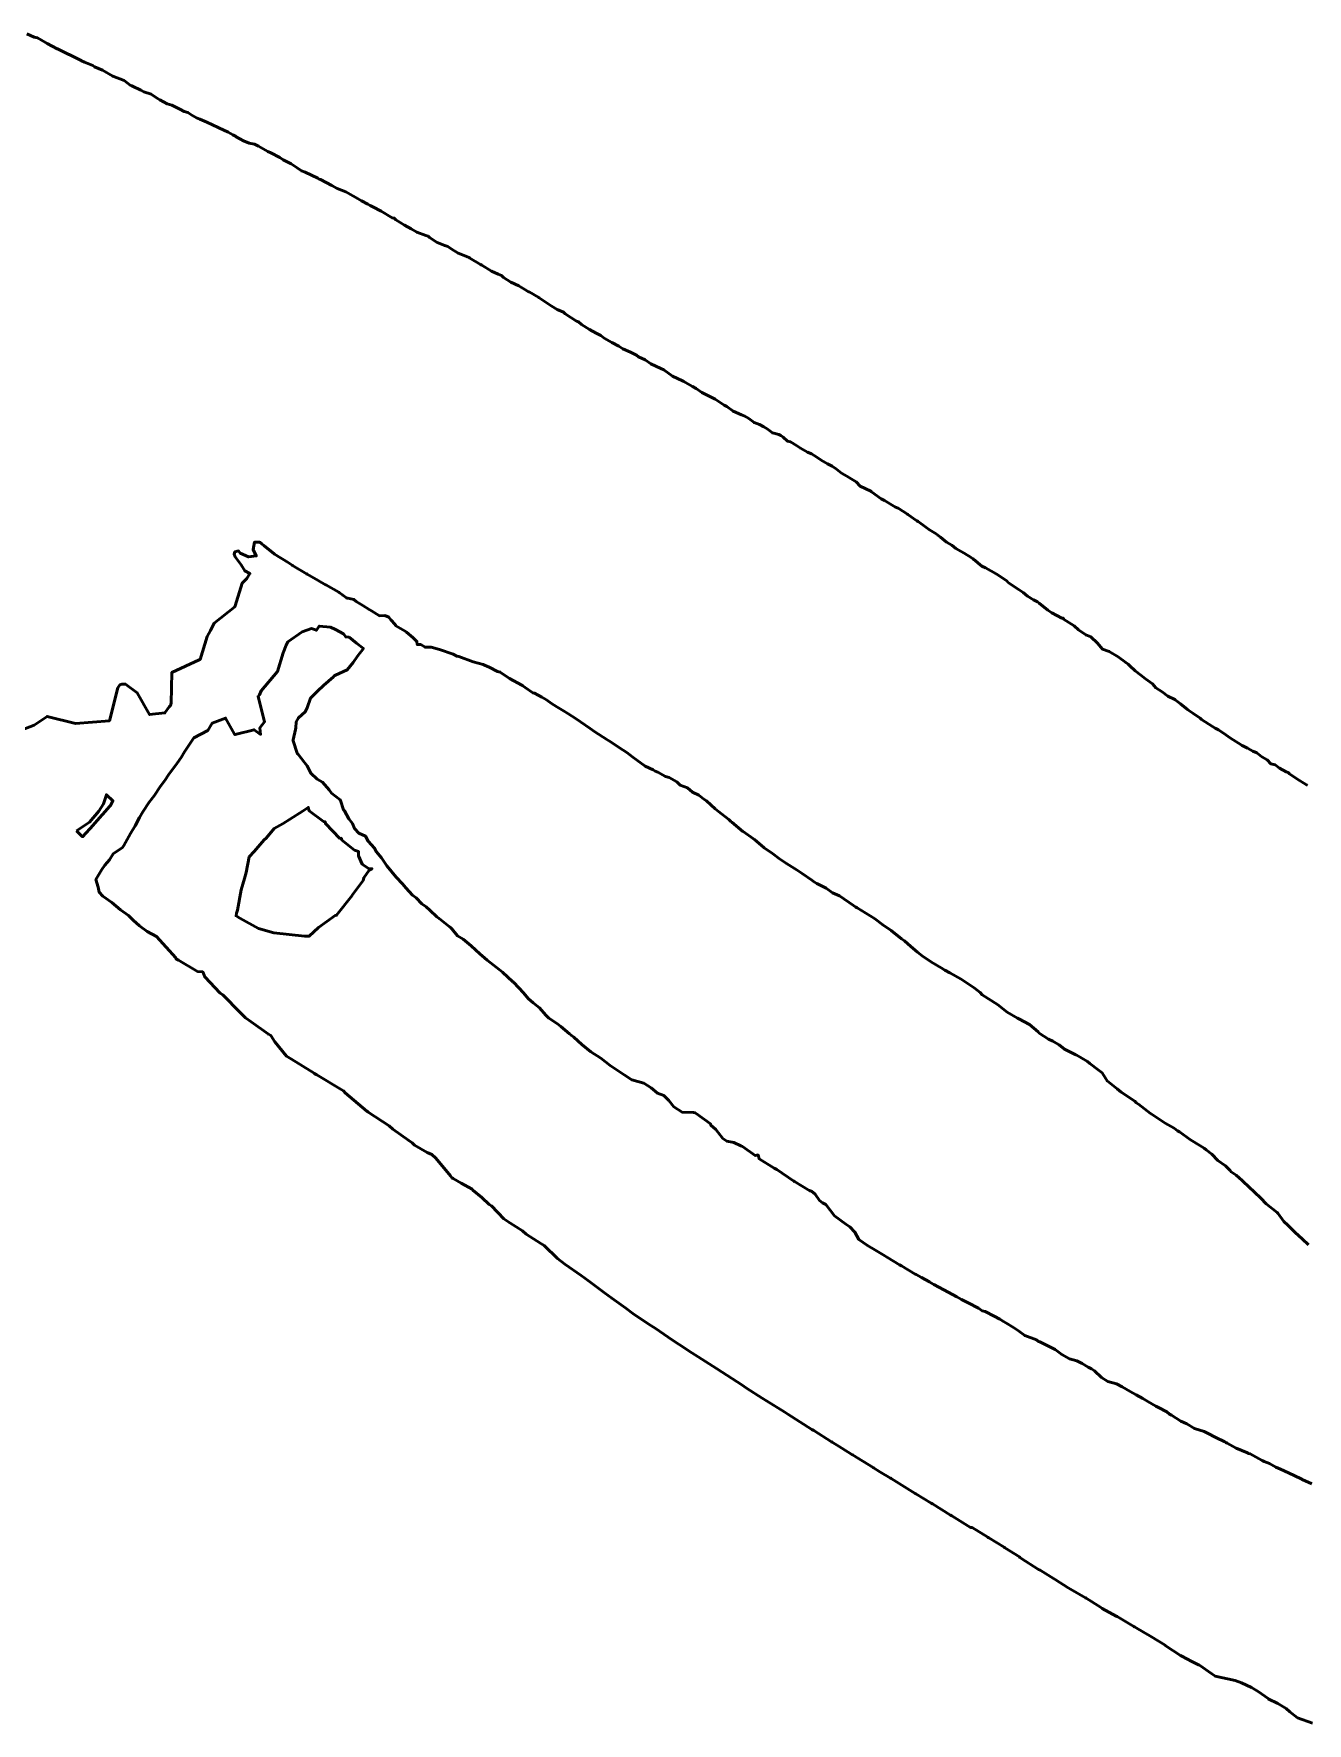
# Model space of a CAD drawing. Extents: x 64423 to 71245, y 9511 to 12464.
# Drawn here: x 68519 to 69029, y 10701 to 11378 of the extents above; entities that cross this region are included whole.
import ezdxf

# ---------------------------------------------------------------- set-up
doc = ezdxf.new("R2010")
doc.units = 0
doc.header["$MEASUREMENT"] = 0
doc.layers.add('contour', color=7, linetype='CONTINUOUS', lineweight=50, true_color=0x0000d1)

msp = doc.modelspace()

# ---------------------------------------------------------------- linework, layer by layer
at = {"layer": 'contour'}
for points in [[(68515.874646, 11377.643119, 0), (68518.784941, 11376.265259, 0), (68520.217343, 11375.981868, 0), (68523.336412, 11374.218983, 0), (68524.02916, 11373.734535, 0), (68528.01008, 11371.655851, 0), (68528.180313, 11371.626504, 0), (68532.754688, 11369.375823, 0), (68532.768247, 11369.369404, 0), (68532.935334, 11369.281657, 0), (68537.655093, 11366.947475, 0), (68537.851764, 11366.830276, 0), (68538.951301, 11366.323145, 0), (68542.298092, 11365.002451, 0), (68543.048766, 11364.375219, 0), (68546.197993, 11363.036426, 0), (68550.304568, 11360.649832, 0), (68550.326536, 11360.64946, 0), (68550.349213, 11360.63268, 0), (68554.885144, 11358.941274, 0), (68557.374776, 11357.10205, 0), (68557.944468, 11356.7599, 0), (68558.19056, 11356.69155, 0), (68561.618932, 11355.062437, 0), (68562.777048, 11354.395932, 0), (68565.759183, 11353.439447, 0), (68568.286721, 11351.677666, 0), (68569.174714, 11351.166977, 0), (68572.107268, 11349.636735, 0), (68573.969601, 11349.062976, 0), (68576.359486, 11347.893706, 0), (68577.209945, 11347.393497, 0), (68578.975143, 11346.532025, 0), (68580.444029, 11346.123807, 0), (68582.066118, 11345.048882, 0), (68583.837316, 11344.016969, 0), (68585.198967, 11343.420297, 0), (68588.085221, 11342.257465, 0), (68592.536552, 11340.078776, 0), (68592.753361, 11340.071211, 0), (68592.913416, 11339.90802, 0), (68596.556917, 11338.200664, 0), (68598.405654, 11337.184324, 0), (68599.520402, 11336.614598, 0), (68599.828955, 11336.413956, 0), (68602.717976, 11334.778428, 0), (68605.054264, 11333.805252, 0), (68607.130793, 11333.476453, 0), (68608.744855, 11332.59236, 0), (68612.448953, 11330.524857, 0), (68613.701617, 11329.877999, 0), (68617.262347, 11328.125755, 0), (68618.563354, 11327.177337, 0), (68621.772764, 11325.479261, 0), (68624.222694, 11323.875121, 0), (68625.967213, 11322.669618, 0), (68627.381394, 11322.147173, 0), (68632.572126, 11319.761, 0), (68633.027527, 11319.44112, 0), (68633.60662, 11319.273575, 0), (68638.175581, 11316.796832, 0), (68640.312106, 11315.658659, 0), (68643.71725, 11314.312367, 0), (68646.545247, 11312.748569, 0), (68647.691015, 11311.98691, 0), (68649.970717, 11310.722627, 0), (68652.597743, 11309.429527, 0), (68653.474085, 11308.832262, 0), (68654.620567, 11308.287217, 0), (68657.881071, 11306.562349, 0), (68662.307186, 11303.93025, 0), (68663.15671, 11303.798031, 0), (68663.804773, 11303.058854, 0), (68667.262815, 11300.966563, 0), (68669.879302, 11299.534198, 0), (68672.173327, 11298.121849, 0), (68675.802085, 11296.839406, 0), (68676.734162, 11296.57437, 0), (68677.337373, 11296.05851, 0), (68680.384595, 11294.001812, 0), (68683.400287, 11292.767846, 0), (68684.596618, 11292.44461, 0), (68685.940526, 11291.519908, 0), (68688.72354, 11289.693396, 0), (68692.461591, 11288.226919, 0), (68693.156493, 11287.979142, 0), (68693.416097, 11287.704324, 0), (68697.774488, 11285.130774, 0), (68697.918333, 11285.118649, 0), (68698.189292, 11284.901132, 0), (68702.119123, 11282.521964, 0), (68704.818915, 11281.263286, 0), (68706.149826, 11280.725534, 0), (68706.957865, 11279.954971, 0), (68709.804576, 11278.183386, 0), (68713.009699, 11276.686224, 0), (68713.467938, 11276.394166, 0), (68715.510907, 11275.195899, 0), (68716.936267, 11274.308168, 0), (68717.193786, 11274.214717, 0), (68721.065715, 11271.907495, 0), (68721.28633, 11271.795746, 0), (68722.060863, 11271.267086, 0), (68725.272533, 11269.152352, 0), (68726.001787, 11268.691678, 0), (68728.464803, 11267.200248, 0), (68730.985998, 11266.096126, 0), (68731.626178, 11265.362696, 0), (68736.192504, 11262.449333, 0), (68736.984252, 11262.271401, 0), (68738.139446, 11261.200612, 0), (68741.356742, 11259.153051, 0), (68744.055032, 11257.628324, 0), (68745.941562, 11256.734452, 0), (68747.303313, 11255.696578, 0), (68750.403055, 11253.913264, 0), (68753.167361, 11252.537257, 0), (68754.695167, 11251.459496, 0), (68757.848977, 11250.006881, 0), (68760.219796, 11248.861264, 0), (68760.972074, 11248.166521, 0), (68763.694225, 11246.972608, 0), (68766.020221, 11245.407834, 0), (68769.967806, 11243.502038, 0), (68771.209943, 11242.998671, 0), (68774.706143, 11240.502038, 0), (68778.701478, 11238.630851, 0), (68779.214287, 11238.346184, 0), (68779.88153, 11237.978961, 0), (68782.648884, 11236.24617, 0), (68784.190432, 11235.497717, 0), (68786.448683, 11233.954283, 0), (68791.259336, 11231.560719, 0), (68791.547431, 11231.334402, 0), (68791.759924, 11231.238892, 0), (68795.393428, 11228.861788, 0), (68796.470544, 11228.295955, 0), (68798.923429, 11226.423098, 0), (68802.322719, 11224.940313, 0), (68803.597141, 11224.463752, 0), (68805.247748, 11223.445861, 0), (68807.319753, 11221.83452, 0), (68809.453002, 11221.127668, 0), (68811.284709, 11220.204072, 0), (68812.547576, 11219.305839, 0), (68814.716734, 11217.730419, 0), (68817.291172, 11217.02809, 0), (68818.069706, 11216.701795, 0), (68819.048143, 11216.000926, 0), (68820.714521, 11214.422181, 0), (68821.930321, 11214.16702, 0), (68824.380299, 11212.659194, 0), (68825.904453, 11211.586775, 0), (68828.781967, 11209.937265, 0), (68830.381406, 11209.363018, 0), (68832.545235, 11208.05496, 0), (68834.23101, 11206.815478, 0), (68836.791968, 11205.330927, 0), (68838.57845, 11204.348178, 0), (68840.395878, 11203.167458, 0), (68842.369836, 11201.633886, 0), (68844.576924, 11200.337095, 0), (68846.293525, 11199.359756, 0), (68848.2714, 11198.08669, 0), (68849.863761, 11196.413577, 0), (68854.109698, 11194.314748, 0), (68854.434092, 11194.073671, 0), (68858.261807, 11191.363208, 0), (68859.606655, 11190.619391, 0), (68863.971526, 11187.910574, 0), (68865.03173, 11187.527236, 0), (68868.887054, 11185.177745, 0), (68869.024421, 11185.083735, 0), (68872.605112, 11182.540836, 0), (68873.09173, 11182.245924, 0), (68876.218554, 11179.888246, 0), (68877.607884, 11178.848641, 0), (68880.365691, 11177.242945, 0), (68880.957911, 11176.711007, 0), (68882.068186, 11175.930966, 0), (68884.454944, 11173.998293, 0), (68886.542589, 11172.676271, 0), (68888.185925, 11171.427996, 0), (68890.370273, 11170.224094, 0), (68891.488597, 11169.492634, 0), (68894.314341, 11167.738499, 0), (68895.024665, 11167.245024, 0), (68895.218942, 11167.109268, 0), (68898.567793, 11164.315619, 0), (68900.076141, 11163.675234, 0), (68904.312151, 11161.234474, 0), (68904.782467, 11161.035008, 0), (68908.687733, 11158.401699, 0), (68909.07499, 11157.910776, 0), (68909.68838, 11157.436575, 0), (68913.584788, 11154.793364, 0), (68915.198706, 11153.706815, 0), (68916.903132, 11152.284747, 0), (68919.365813, 11150.842054, 0), (68920.977359, 11149.992105, 0), (68921.570847, 11149.462661, 0), (68925.131649, 11146.662528, 0), (68926.623173, 11145.58588, 0), (68930.726815, 11143.497727, 0), (68931.294122, 11143.44604, 0), (68931.408081, 11143.075864, 0), (68935.596986, 11140.423036, 0), (68937.323917, 11138.792976, 0), (68940.294971, 11136.773575, 0), (68942.321392, 11135.977789, 0), (68944.961347, 11133.523682, 0), (68947.032503, 11131.115276, 0), (68949.703773, 11130.153884, 0), (68953.270458, 11127.975611, 0), (68956.316311, 11125.670776, 0), (68957.259696, 11125.058674, 0), (68957.875674, 11124.329759, 0), (68960.099141, 11122.351256, 0), (68962.293335, 11120.653204, 0), (68964.222889, 11119.116566, 0), (68966.968344, 11117.193267, 0), (68968.320251, 11115.589049, 0), (68970.872334, 11113.948497, 0), (68973.189227, 11112.270713, 0), (68975.913111, 11110.941484, 0), (68976.079567, 11110.774743, 0), (68978.19047, 11109.18549, 0), (68980.979118, 11106.868993, 0), (68981.539097, 11106.478045, 0), (68983.123873, 11105.451525, 0), (68986.102949, 11103.466232, 0), (68986.683247, 11102.878506, 0), (68991.036592, 11100.025479, 0), (68992.079678, 11099.433071, 0), (68993.502578, 11098.688197, 0), (68996.350013, 11096.786116, 0), (68998.293633, 11095.416138, 0), (69001.502217, 11093.409941, 0), (69002.933587, 11092.394567, 0), (69005.059404, 11091.363455, 0), (69007.222792, 11090.176935, 0), (69008.778261, 11089.485823, 0), (69010.885959, 11087.955207, 0), (69012.950362, 11086.720816, 0), (69014.427107, 11085.123083, 0), (69016.118659, 11084.734124, 0), (69017.972119, 11083.417792, 0), (69020.642534, 11081.970282, 0), (69021.380056, 11081.674149, 0), (69021.956257, 11081.062034, 0), (69024.892179, 11079.040011, 0), (69028.755329, 11076.725489, 0), (69029.126918, 11076.376195, 0)], [(68510.150828, 11097.277487, 0), (68518.871111, 11100.646192, 0), (68524.01448, 11104.131444, 0), (68535.397213, 11101.302357, 0), (68548.974179, 11102.368018, 0), (68552.408816, 11115.631473, 0), (68553.168748, 11116.710232, 0), (68553.934046, 11116.998279, 0), (68555.415992, 11117.096438, 0), (68560.140842, 11113.615955, 0), (68565.110688, 11104.844107, 0), (68571.251449, 11105.53866, 0), (68572.923671, 11107.972105, 0), (68573.467515, 11108.430179, 0), (68573.696099, 11109.483728, 0), (68573.958545, 11121.697549, 0), (68585.025033, 11126.805754, 0), (68585.328408, 11126.933009, 0), (68588.192758, 11136.19222, 0), (68589.4524, 11138.58439, 0), (68590.959298, 11141.414461, 0), (68599.240972, 11148.00999, 0), (68599.44367, 11148.375922, 0), (68602.226329, 11157.522095, 0), (68604.069578, 11159.313879, 0), (68605.307717, 11161.320796, 0), (68603.258634, 11162.400846, 0), (68601.752787, 11164.824687, 0), (68599.442357, 11168.041331, 0), (68598.929092, 11169.138995, 0), (68599.256259, 11170.034555, 0), (68600.769047, 11170.421448, 0), (68601.454562, 11169.565589, 0), (68604.771238, 11168.006225, 0), (68607.857565, 11168.423354, 0), (68606.593171, 11171.058494, 0), (68607.126604, 11173.887335, 0), (68609.287964, 11173.873361, 0), (68610.255969, 11173.092328, 0), (68610.819965, 11172.59516, 0), (68615.072082, 11169.222516, 0), (68615.16703, 11169.189552, 0), (68620.645052, 11165.77496, 0), (68622.300508, 11164.687606, 0), (68622.432886, 11164.586754, 0), (68628.041479, 11161.210177, 0), (68628.236216, 11161.053531, 0), (68632.713583, 11158.532171, 0), (68635.554099, 11156.89515, 0), (68635.614013, 11156.897421, 0), (68635.695019, 11156.860554, 0), (68640.892091, 11153.836365, 0), (68641.097837, 11153.70484, 0), (68642.539492, 11152.640049, 0), (68644.071364, 11151.591877, 0), (68644.136073, 11151.53423, 0), (68644.520001, 11151.451098, 0), (68646.978619, 11150.98408, 0), (68647.896371, 11150.15154, 0), (68650.492118, 11148.554227, 0), (68653.066594, 11146.930237, 0), (68654.000836, 11146.479414, 0), (68657.233476, 11144.475252, 0), (68659.42656, 11144.521842, 0), (68660.967147, 11143.823789, 0), (68661.755764, 11142.874216, 0), (68663.481257, 11140.979172, 0), (68663.823134, 11140.410715, 0), (68667.469727, 11138.222191, 0), (68668.101553, 11137.897814, 0), (68670.619287, 11135.791618, 0), (68672.215478, 11134.197359, 0), (68672.334287, 11132.867302, 0), (68673.735588, 11132.903176, 0), (68675.483163, 11131.841653, 0), (68677.969899, 11131.839369, 0), (68681.306524, 11130.954577, 0), (68686.792175, 11129.039498, 0), (68688.162464, 11128.306112, 0), (68688.981183, 11128.062017, 0), (68694.79202, 11126.013735, 0), (68698.795242, 11124.916275, 0), (68699.276925, 11124.696307, 0), (68701.247626, 11123.894836, 0), (68704.480502, 11122.053898, 0), (68705.608699, 11121.850303, 0), (68709.368737, 11119.259239, 0), (68714.248187, 11116.664531, 0), (68714.537916, 11116.446299, 0), (68714.634284, 11116.375007, 0), (68715.628633, 11115.736612, 0), (68718.699991, 11113.607604, 0), (68719.410161, 11113.37455, 0), (68722.274221, 11111.771206, 0), (68724.197827, 11110.697529, 0), (68726.117804, 11109.32361, 0), (68728.243016, 11107.905832, 0), (68730.913064, 11106.340717, 0), (68732.704178, 11105.276319, 0), (68736.020156, 11103.163275, 0), (68737.810047, 11101.987488, 0), (68741.611605, 11099.274376, 0), (68743.591962, 11097.919297, 0), (68748.317608, 11094.911915, 0), (68748.723119, 11094.647769, 0), (68749.736458, 11094.052785, 0), (68753.39766, 11091.564487, 0), (68756.290857, 11089.71016, 0), (68758.782452, 11087.813468, 0), (68760.290207, 11086.675805, 0), (68763.700689, 11084.21909, 0), (68766.962657, 11082.694279, 0), (68767.739202, 11082.170191, 0), (68768.817655, 11081.743182, 0), (68771.826788, 11079.992729, 0), (68773.301625, 11079.599906, 0), (68776.334272, 11077.878181, 0), (68777.728909, 11076.613542, 0), (68780.600969, 11075.43385, 0), (68782.604228, 11073.805979, 0), (68785.160617, 11072.569239, 0), (68787.253806, 11071.007175, 0), (68788.331667, 11070.272601, 0), (68791.738206, 11067.142519, 0), (68793.102339, 11066.073887, 0), (68797.275867, 11062.770116, 0), (68798.090145, 11062.004599, 0), (68798.491662, 11061.683286, 0), (68802.830432, 11058.03585, 0), (68802.946569, 11057.992513, 0), (68807.100517, 11055.046492, 0), (68807.518702, 11054.753713, 0), (68807.526791, 11054.743807, 0), (68811.256109, 11051.557393, 0), (68811.362702, 11051.503646, 0), (68814.778276, 11049.208424, 0), (68817.591841, 11047.111833, 0), (68820.288155, 11045.16819, 0), (68824.588393, 11042.456999, 0), (68826.642148, 11041.208047, 0), (68830.443921, 11038.53829, 0), (68831.581733, 11037.747806, 0), (68832.497237, 11037.227422, 0), (68836.20782, 11035.22918, 0), (68838.82234, 11033.400494, 0), (68841.584891, 11032.262523, 0), (68847.194284, 11028.305679, 0), (68848.094007, 11027.653975, 0), (68848.629583, 11027.401513, 0), (68855.606729, 11023.082352, 0), (68858.884258, 11020.539714, 0), (68862.238279, 11018.312598, 0), (68866.389191, 11014.956111, 0), (68867.689756, 11014.135142, 0), (68870.190317, 11011.906827, 0), (68872.796634, 11009.679285, 0), (68874.682939, 11008.208774, 0), (68878.467494, 11005.689354, 0), (68882.275057, 11003.371445, 0), (68883.7885, 11002.477104, 0), (68885.744455, 11001.317628, 0), (68890.402592, 10998.821128, 0), (68895.552305, 10995.311758, 0), (68898.005579, 10993.45186, 0), (68898.766133, 10992.516714, 0), (68904.875769, 10988.735689, 0), (68904.92948, 10988.698964, 0), (68908.808365, 10985.66535, 0), (68912.901732, 10983.257748, 0), (68913.230039, 10983.006768, 0), (68913.481472, 10982.876608, 0), (68917.773217, 10980.613305, 0), (68921.166142, 10977.679977, 0), (68921.532849, 10977.239092, 0), (68921.644292, 10977.164335, 0), (68925.31022, 10974.738145, 0), (68927.019438, 10974.002506, 0), (68928.458105, 10973.140927, 0), (68929.574785, 10972.543321, 0), (68931.811662, 10970.719643, 0), (68935.99957, 10968.680587, 0), (68936.207285, 10968.51895, 0), (68936.363273, 10968.445622, 0), (68941.0117, 10965.888, 0), (68941.964055, 10965.04387, 0), (68945.184911, 10962.547057, 0), (68946.816931, 10961.360129, 0), (68948.825327, 10958.055498, 0), (68952.898742, 10954.89653, 0), (68954.49981, 10953.521199, 0), (68959.868459, 10949.938515, 0), (68960.270601, 10949.56222, 0), (68960.460624, 10949.335282, 0), (68961.459245, 10948.791281, 0), (68966.182862, 10945.049073, 0), (68966.908723, 10944.575463, 0), (68971.246876, 10941.636029, 0), (68972.123471, 10941.15084, 0), (68975.733516, 10939.164585, 0), (68976.967245, 10938.058324, 0), (68977.83285, 10937.611853, 0), (68982.253702, 10934.494829, 0), (68986.040283, 10932.147856, 0), (68987.70147, 10931.141022, 0), (68988.540333, 10930.48025, 0), (68990.750288, 10928.729915, 0), (68993.249941, 10926.228183, 0), (68996.271556, 10923.99865, 0), (68998.156043, 10922.153242, 0), (68998.486029, 10921.56918, 0), (69000.60844, 10920.294661, 0), (69002.9893, 10918.131206, 0), (69006.034722, 10915.204501, 0), (69007.451816, 10913.883117, 0), (69010.87973, 10910.690718, 0), (69012.195417, 10909.200315, 0), (69012.585128, 10908.785381, 0), (69016.985904, 10905.319618, 0), (69017.217442, 10905.118706, 0), (69019.672848, 10901.791723, 0), (69021.300926, 10900.287224, 0), (69024.170953, 10897.287925, 0), (69027.006555, 10894.757112, 0), (69029.490012, 10892.349798, 0)], [(68714.523753, 10898.020284, 0), (68709.414951, 10901.17561, 0), (68707.046502, 10902.851798, 0), (68702.098407, 10907.9934, 0), (68701.233052, 10908.490598, 0), (68698.235563, 10911.353673, 0), (68694.683637, 10914.225788, 0), (68694.384875, 10914.648628, 0), (68689.932809, 10917.125496, 0), (68686.72442, 10918.928608, 0), (68686.183973, 10919.286538, 0), (68685.723045, 10920.042632, 0), (68679.831647, 10927.160504, 0), (68678.202067, 10928.536344, 0), (68676.387155, 10929.416283, 0), (68671.204954, 10932.318986, 0), (68670.346431, 10933.220972, 0), (68668.950526, 10934.153521, 0), (68662.614563, 10938.747329, 0), (68661.150036, 10940.080432, 0), (68652.708749, 10945.558902, 0), (68652.470342, 10945.776502, 0), (68652.219892, 10945.919428, 0), (68643.489437, 10953.222204, 0), (68642.812986, 10954.146737, 0), (68641.821154, 10954.658125, 0), (68632.179267, 10960.509714, 0), (68631.274062, 10960.907236, 0), (68631.02071, 10961.17681, 0), (68621.906658, 10966.827462, 0), (68619.930597, 10968.027465, 0), (68615.32424, 10973.751416, 0), (68613.680397, 10976.31639, 0), (68612.750207, 10976.748095, 0), (68605.745914, 10981.745048, 0), (68603.513903, 10983.343262, 0), (68603.228341, 10983.563499, 0), (68601.338023, 10985.444451, 0), (68594.502702, 10992.544828, 0), (68593.378242, 10993.214574, 0), (68587.22325, 10999.718352, 0), (68586.395238, 11001.746514, 0), (68584.355258, 11001.95091, 0), (68576.739028, 11006.427506, 0), (68575.887551, 11006.836941, 0), (68575.659486, 11007.088468, 0), (68575.65112, 11007.310297, 0), (68567.825801, 11015.897644, 0), (68564.160528, 11017.871254, 0), (68561.062834, 11020.20124, 0), (68558.518238, 11022.527675, 0), (68556.692416, 11024.393414, 0), (68553.381856, 11026.600409, 0), (68549.948657, 11029.561801, 0), (68546.415929, 11032.134767, 0), (68544.9404, 11033.669662, 0), (68544.523264, 11035.716716, 0), (68543.566532, 11038.754146, 0), (68546.013046, 11042.777842, 0), (68547.19607, 11044.513144, 0), (68549.017624, 11046.656515, 0), (68550.519703, 11049.031626, 0), (68554.178624, 11051.5487, 0), (68554.761871, 11052.365874, 0), (68557.408707, 11057.187721, 0), (68559.258742, 11060.21785, 0), (68561.016032, 11063.61481, 0), (68562.351612, 11065.855896, 0), (68564.887176, 11069.729851, 0), (68566.87617, 11072.260367, 0), (68569.426083, 11076.157366, 0), (68571.162556, 11078.495213, 0), (68572.676857, 11080.749173, 0), (68576.181349, 11085.362157, 0), (68577.730254, 11087.666513, 0), (68579.048036, 11089.896685, 0), (68582.873638, 11095.516934, 0), (68588.429195, 11098.412582, 0), (68590.175433, 11101.366233, 0), (68595.526585, 11103.417664, 0), (68599.170943, 11097.000377, 0), (68599.413111, 11096.810829, 0), (68606.989625, 11098.802041, 0), (68609.562029, 11096.880261, 0), (68609.32481, 11099.511855, 0), (68611.155521, 11101.979821, 0), (68608.583259, 11112.137661, 0), (68609.105969, 11112.817207, 0), (68609.788028, 11114.426904, 0), (68616.313299, 11122.09784, 0), (68618.645392, 11129.533198, 0), (68619.847508, 11132.621611, 0), (68620.448846, 11133.955444, 0), (68626.289757, 11138.031476, 0), (68629.976378, 11139.318398, 0), (68631.984774, 11138.613853, 0), (68633.087783, 11140.327855, 0), (68637.627023, 11139.865985, 0), (68639.612115, 11138.927096, 0), (68642.76657, 11137.194665, 0), (68643.72655, 11135.946497, 0), (68645.01688, 11135.820211, 0), (68648.029981, 11133.406308, 0), (68650.788976, 11131.349553, 0), (68648.43904, 11128.301373, 0), (68646.735959, 11125.765317, 0), (68644.27527, 11122.748141, 0), (68639.585032, 11120.584252, 0), (68639.116957, 11120.398085, 0), (68638.796771, 11120.006352, 0), (68634.855271, 11116.463549, 0), (68632.438147, 11114.246535, 0), (68629.578736, 11111.390417, 0), (68628.266753, 11107.526281, 0), (68627.382451, 11105.934414, 0), (68624.753459, 11103.555825, 0), (68623.896653, 11101.947371, 0), (68623.687266, 11099.528644, 0), (68623.595589, 11098.814262, 0), (68622.689377, 11094.677136, 0), (68622.505121, 11094.574413, 0), (68622.596998, 11094.391014, 0), (68622.626301, 11094.357429, 0), (68624.30507, 11089.333714, 0), (68624.279525, 11089.20184, 0), (68624.452866, 11089.162445, 0), (68627.152694, 11085.651977, 0), (68628.204028, 11084.360804, 0), (68629.69813, 11081.411027, 0), (68632.220247, 11078.9099, 0), (68634.419371, 11077.810134, 0), (68637.036858, 11074.714233, 0), (68638.026755, 11073.328375, 0), (68641.481677, 11070.699269, 0), (68641.653587, 11070.464205, 0), (68642.866178, 11066.618736, 0), (68643.171658, 11066.324282, 0), (68644.959082, 11063.079814, 0), (68646.349698, 11061.208447, 0), (68647.196229, 11059.214444, 0), (68648.934608, 11057.350191, 0), (68651.561044, 11056.158059, 0), (68652.725954, 11054.127058, 0), (68655.274445, 11051.383297, 0), (68655.881871, 11050.036819, 0), (68657.988301, 11047.446454, 0), (68659.63158, 11044.999801, 0), (68660.221549, 11044.187863, 0), (68663.924599, 11039.749248, 0), (68666.436103, 11037.070409, 0), (68667.802565, 11035.43118, 0), (68670.449903, 11032.44045, 0), (68671.891166, 11031.480011, 0), (68674.266537, 11028.968992, 0), (68675.924998, 11027.873928, 0), (68677.427405, 11026.531061, 0), (68680.250702, 11023.83338, 0), (68681.07974, 11023.128154, 0), (68685.208745, 11019.957905, 0), (68685.631754, 11019.576018, 0), (68686.220829, 11019.039625, 0), (68688.483764, 11016.157248, 0), (68690.759924, 11014.81289, 0), (68693.924825, 11012.177164, 0), (68697.420025, 11008.979772, 0), (68699.295261, 11007.361187, 0), (68700.372698, 11006.502237, 0), (68705.181498, 11002.767582, 0), (68705.876667, 11002.224581, 0), (68706.485477, 11001.685023, 0), (68710.711921, 10997.77688, 0), (68710.874601, 10997.637341, 0), (68711.079057, 10997.456446, 0), (68714.95824, 10993.409917, 0), (68716.845429, 10991.137073, 0), (68718.839705, 10989.304131, 0), (68721.390719, 10987.377032, 0), (68723.951477, 10984.339849, 0), (68725.073071, 10983.202859, 0), (68728.620692, 10980.867653, 0), (68729.963152, 10979.880154, 0), (68733.439202, 10976.896908, 0), (68734.035076, 10976.353295, 0), (68735.054704, 10975.57242, 0), (68738.276946, 10972.59346, 0), (68741.912363, 10969.772972, 0), (68745.972195, 10967.128564, 0), (68749.666721, 10964.207318, 0), (68755.333794, 10960.540272, 0), (68758.419352, 10958.448878, 0), (68763.153425, 10957.141759, 0), (68766.105606, 10955.304786, 0), (68768.579327, 10953.081985, 0), (68771.17599, 10952.225974, 0), (68773.184073, 10950.250151, 0), (68775.232317, 10947.678641, 0), (68778.537568, 10945.517691, 0), (68783.074686, 10945.338375, 0), (68783.716447, 10945.22991, 0), (68784.104327, 10944.982302, 0), (68789.816085, 10940.826108, 0), (68790.04994, 10940.391402, 0), (68791.982562, 10938.603903, 0), (68794.884422, 10935.00786, 0), (68796.476024, 10933.962978, 0), (68799.190287, 10933.346592, 0), (68802.094101, 10932.039626, 0), (68802.765595, 10931.732844, 0), (68807.787268, 10928.106925, 0), (68808.975, 10928.375392, 0), (68809.366626, 10926.873548, 0), (68815.420992, 10923.122285, 0), (68816.456253, 10922.540278, 0), (68823.316963, 10917.934293, 0), (68823.544912, 10917.787262, 0), (68829.727319, 10913.999397, 0), (68829.950137, 10914.08615, 0), (68830.299661, 10913.871573, 0), (68831.773087, 10912.61908, 0), (68833.598994, 10910.096437, 0), (68834.770929, 10909.195952, 0), (68836.158287, 10908.487444, 0), (68839.576035, 10903.952689, 0), (68844.084064, 10900.682527, 0), (68845.675368, 10899.644277, 0), (68847.781519, 10897.498628, 0), (68849.370836, 10894.500572, 0), (68852.796695, 10892.102489, 0), (68855.710545, 10890.38619, 0), (68859.029227, 10888.391517, 0), (68860.831366, 10887.340106, 0), (68865.673904, 10884.370106, 0), (68866.418431, 10883.904709, 0), (68871.933151, 10880.66004, 0), (68872.277831, 10880.494479, 0), (68874.437234, 10879.304173, 0), (68877.710096, 10877.497035, 0), (68878.220939, 10877.208702, 0), (68879.422533, 10876.535296, 0), (68883.334164, 10874.33305, 0), (68885.072726, 10873.377267, 0), (68888.616243, 10871.490972, 0), (68890.476825, 10870.524616, 0), (68893.078358, 10869.193908, 0), (68897.299998, 10866.977713, 0), (68898.774876, 10865.941088, 0), (68899.888863, 10865.652606, 0), (68903.580476, 10863.729317, 0), (68905.785573, 10862.557755, 0), (68907.266749, 10861.679052, 0), (68908.270514, 10861.073692, 0), (68911.324257, 10859.200094, 0), (68913.346702, 10857.964414, 0), (68915.842363, 10856.02896, 0), (68920.46613, 10854.269237, 0), (68921.37565, 10853.66872, 0), (68921.907768, 10853.456337, 0), (68926.19673, 10851.331739, 0), (68927.996311, 10850.430025, 0), (68930.674839, 10848.407308, 0), (68933.704808, 10846.752934, 0), (68936.707362, 10845.877404, 0), (68938.761731, 10844.807991, 0), (68941.282384, 10843.369061, 0), (68942.529741, 10842.675336, 0), (68943.726458, 10841.929406, 0), (68946.574742, 10839.280715, 0), (68949.096794, 10837.671524, 0), (68952.622993, 10836.71609, 0), (68954.798827, 10835.463893, 0), (68958.107579, 10833.58614, 0), (68960.471588, 10832.258634, 0), (68963.074787, 10830.738202, 0), (68965.185015, 10829.630132, 0), (68968.377765, 10827.780103, 0), (68969.46029, 10827.216189, 0), (68972.778153, 10825.416419, 0), (68973.861578, 10824.531116, 0), (68974.587422, 10824.130364, 0), (68978.430923, 10821.65897, 0), (68980.784583, 10820.589395, 0), (68983.792961, 10818.742748, 0), (68987.713935, 10817.629878, 0), (68988.460802, 10817.22337, 0), (68989.087943, 10816.876786, 0), (68992.380019, 10815.197939, 0), (68996.010526, 10813.371789, 0), (68996.413186, 10813.162477, 0), (68996.879475, 10812.935559, 0), (69000.566984, 10810.932099, 0), (69005.097457, 10809.02217, 0), (69005.357037, 10808.800615, 0), (69006.091365, 10808.584777, 0), (69010.957829, 10805.988557, 0), (69011.705936, 10805.572857, 0), (69013.875554, 10804.740071, 0), (69016.49283, 10803.299742, 0), (69018.337809, 10802.544051, 0), (69021.547761, 10801.042284, 0), (69026.656422, 10798.569477, 0), (69026.858276, 10798.442754, 0), (69027.038342, 10798.389151, 0), (69030.869312, 10796.63235, 0)], [(68535.744403, 11058.21212, 0), (68540.965611, 11061.685401, 0), (68544.818763, 11066.169979, 0), (68546.684645, 11069.036509, 0), (68547.783384, 11072.697701, 0), (68550.377046, 11070.313154, 0), (68549.380867, 11068.379119, 0), (68549.217316, 11068.141565, 0), (68546.219823, 11064.789053, 0), (68546.137035, 11064.664643, 0), (68541.299099, 11059.179115, 0), (68541.208801, 11059.041708, 0), (68538.26168, 11055.887455, 0), (68535.744403, 11058.21212, 0)], [(68626.684169, 11066.234397, 0), (68621.160355, 11062.873646, 0), (68618.678651, 11061.256031, 0), (68615.001386, 11059.252171, 0), (68611.773443, 11055.393279, 0), (68610.993411, 11054.602737, 0), (68606.974677, 11050.038823, 0), (68604.997985, 11047.839994, 0), (68603.770933, 11041.630027, 0), (68603.189886, 11039.210245, 0), (68601.733968, 11034.668785, 0), (68600.293468, 11026.515894, 0), (68599.889593, 11025.228724, 0), (68599.742877, 11024.187729, 0), (68601.267984, 11023.22865, 0), (68608.755173, 11019.072592, 0), (68614.935855, 11017.413111, 0), (68627.158091, 11016.070287, 0), (68627.994539, 11016.054333, 0), (68629.039515, 11016.029763, 0), (68632.748303, 11019.485353, 0), (68639.523516, 11024.345737, 0), (68640.028526, 11024.423189, 0), (68646.23412, 11032.348103, 0), (68646.308986, 11032.422079, 0), (68646.727309, 11033.068773, 0), (68650.731293, 11038.394016, 0), (68650.90489, 11039.491517, 0), (68653.111575, 11042.475486, 0), (68654.219489, 11043.049869, 0), (68652.883888, 11043.166666, 0), (68650.304212, 11044.934009, 0), (68648.870829, 11048.216065, 0), (68648.852974, 11049.968355, 0), (68647.247804, 11050.580092, 0), (68642.05764, 11054.675175, 0), (68642.00056, 11055.277625, 0), (68641.386749, 11055.249436, 0), (68635.533427, 11061.186481, 0), (68635.431803, 11061.888889, 0), (68634.756374, 11062.031022, 0), (68629.013223, 11066.344995, 0), (68628.687514, 11067.640945, 0), (68627.497466, 11066.809119, 0), (68626.684169, 11066.234397, 0)], [(69031.145051, 10700.688421, 0), (69025.175018, 10702.848162, 0), (69021.985257, 10705.248057, 0), (69020.582163, 10706.519794, 0), (69017.252214, 10708.567376, 0), (69013.392791, 10710.496561, 0), (69013.300509, 10710.568481, 0), (69009.377125, 10713.44597, 0), (69006.705661, 10714.938324, 0), (69002.678788, 10716.806376, 0), (69000.13024, 10717.869027, 0), (68992.126127, 10719.600489, 0), (68992.030593, 10719.598434, 0), (68991.940221, 10719.662431, 0), (68990.765482, 10720.444015, 0), (68985.831298, 10723.880431, 0), (68985.508787, 10724.050934, 0), (68982.721147, 10725.463835, 0), (68978.802713, 10727.553757, 0), (68978.244942, 10727.849984, 0), (68972.155789, 10731.865589, 0), (68972.119198, 10731.884857, 0), (68972.106493, 10731.906219, 0), (68970.29252, 10733.01446, 0), (68965.211021, 10736.164425, 0), (68964.115472, 10736.751302, 0), (68959.771309, 10739.309664, 0), (68959.571591, 10739.377867, 0), (68952.859454, 10743.490622, 0), (68952.703722, 10743.490481, 0), (68952.489495, 10743.634349, 0), (68946.851612, 10746.701854, 0), (68946.17037, 10747.130858, 0), (68940.495577, 10750.795727, 0), (68940.191385, 10750.986639, 0), (68934.09971, 10754.354774, 0), (68933.223702, 10754.906602, 0), (68927.957253, 10758.230139, 0), (68927.344058, 10758.616117, 0), (68921.963481, 10761.967283, 0), (68921.315363, 10762.327206, 0), (68914.241592, 10766.833706, 0), (68913.831811, 10767.061592, 0), (68913.720787, 10767.317763, 0), (68907.838353, 10770.942053, 0), (68907.530742, 10771.177625, 0), (68901.456229, 10774.961576, 0), (68901.189518, 10775.046699, 0), (68900.968612, 10775.249457, 0), (68894.690832, 10779.08093, 0), (68894.131821, 10779.173058, 0), (68886.602005, 10783.768725, 0), (68886.059809, 10784.107867, 0), (68878.829381, 10788.539688, 0), (68878.337309, 10788.847416, 0), (68872.152592, 10792.636559, 0), (68871.917244, 10792.783769, 0), (68862.295702, 10798.678055, 0), (68862.029897, 10798.84448, 0), (68857.735377, 10801.469181, 0), (68855.171158, 10803.041188, 0), (68855.0422, 10803.120261, 0), (68846.762481, 10808.237388, 0), (68846.613467, 10808.329776, 0), (68846.507909, 10808.393957, 0), (68842.473444, 10810.932941, 0), (68838.62875, 10813.36013, 0), (68838.41254, 10813.495347, 0), (68831.271038, 10817.92803, 0), (68830.540851, 10818.398032, 0), (68820.816104, 10824.577559, 0), (68819.694029, 10825.299927, 0), (68812.34124, 10829.823901, 0), (68810.582099, 10830.956393, 0), (68804.329782, 10835.006781, 0), (68802.391753, 10836.254416, 0), (68794.528513, 10841.304846, 0), (68792.227687, 10842.784787, 0), (68784.95915, 10847.483933, 0), (68782.431041, 10849.111496, 0), (68777.283476, 10852.448457, 0), (68774.687287, 10854.118447, 0), (68767.668594, 10858.942074, 0), (68765.250171, 10860.494628, 0), (68758.730031, 10864.895485, 0), (68756.004142, 10866.973943, 0), (68750.317449, 10870.978491, 0), (68747.425118, 10873.184347, 0), (68740.941467, 10877.907221, 0), (68738.022121, 10880.134353, 0), (68731.492235, 10884.636722, 0), (68728.517276, 10886.905433, 0), (68723.182122, 10892.115282, 0), (68721.858103, 10892.958518, 0), (68716.076374, 10896.631447, 0), (68714.523753, 10898.020284, 0)]]:
    msp.add_polyline3d(points, dxfattribs=at)

doc.saveas('drawing.dxf')
